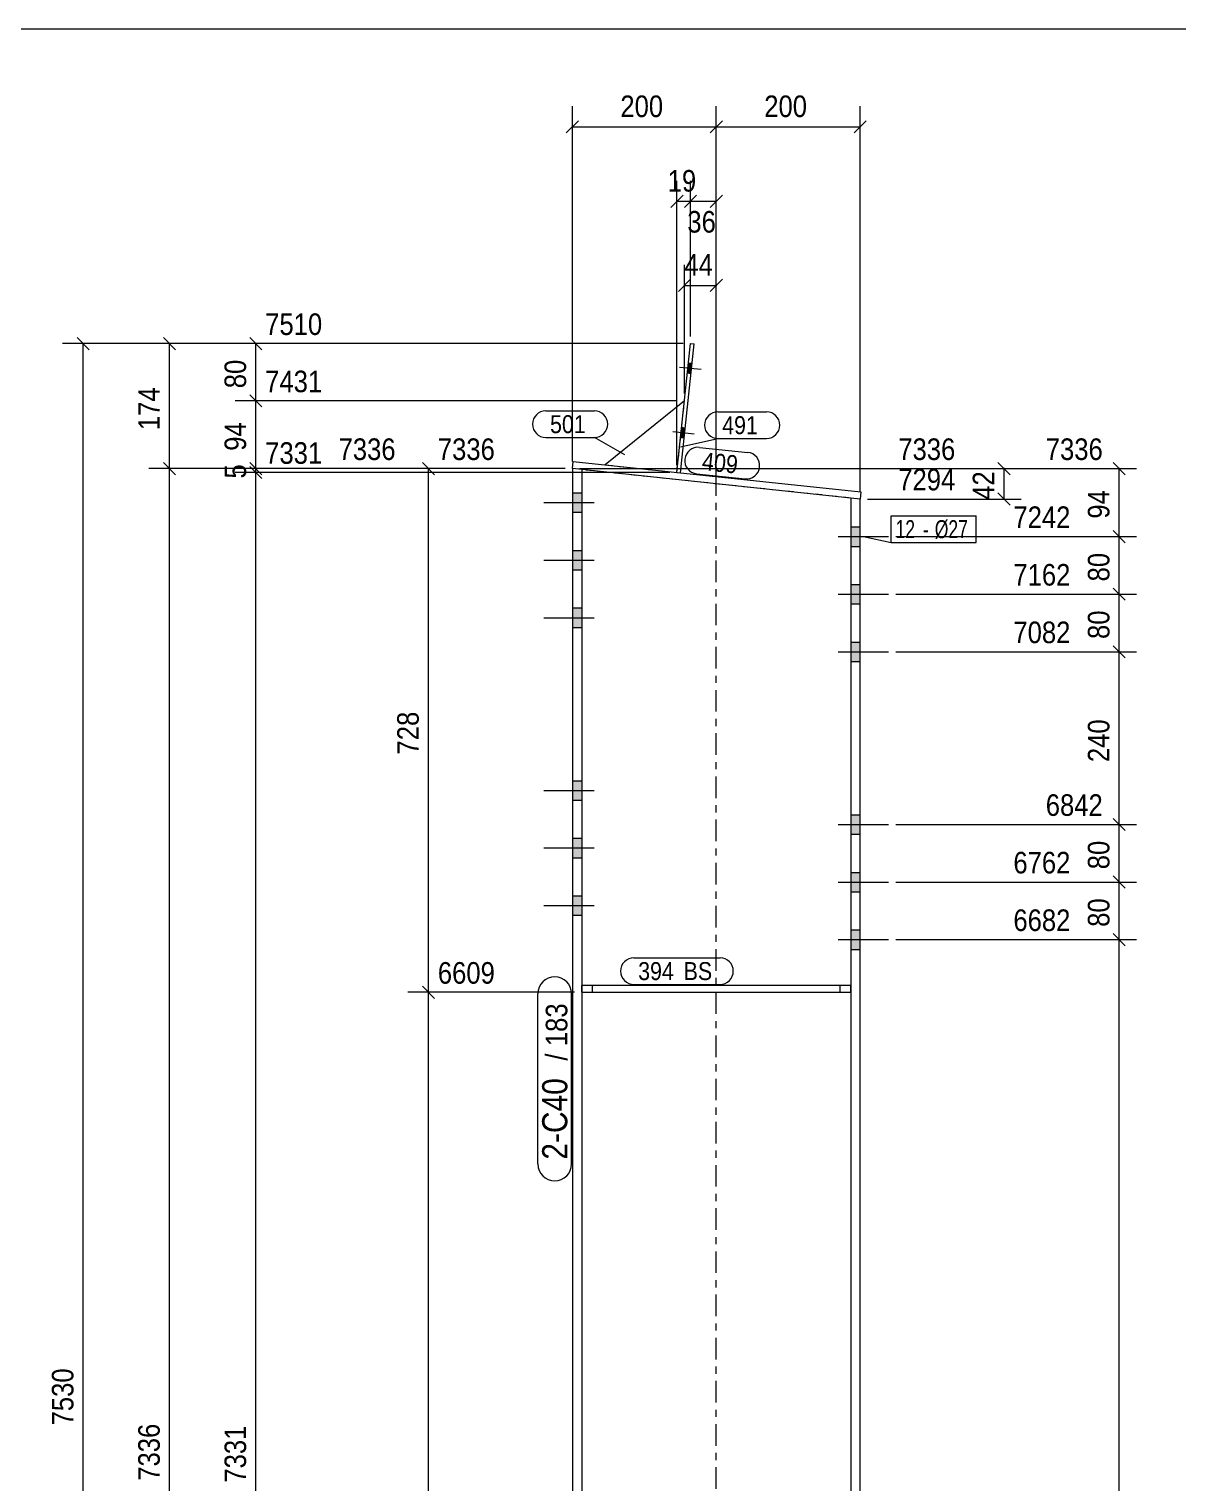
# Model space of a CAD drawing. Header units: millimetres. Extents: x 2 to 579, y 1 to 405.
# Drawn here: x 158.1 to 317.8, y 203 to 405 of the extents above; entities that cross this region are included whole.
import ezdxf

# ---------------------------------------------------------------- set-up
doc = ezdxf.new("R2010")
doc.units = ezdxf.units.MM
for name, pattern in [('XKITLINE00', [0]), ('XKITLINE01', [4, 1, -1, 1, -1]), ('XKITLINE03', [6, 3, -1, 1, -1])]:
    doc.linetypes.add(name, pattern=pattern)
for name, color, linetype, lineweight in [('Bolt', 3, 'Continuous', 0), ('BoltMark', 7, 'Continuous', 0), ('Dimensions', 7, 'Continuous', 0), ('DrawingSheet', 5, 'Continuous', 0), ('Part', 2, 'Continuous', 0), ('PartMark', 7, 'Continuous', 0)]:
    doc.layers.add(name, color=color, linetype=linetype, lineweight=lineweight)
doc.styles.add('ARIAL', font='ARIAL.TTF')
doc.styles.add('ARIAL_NARROW', font='ARIALN.TTF')

# ---------------------------------------------------------------- blocks, each defined once
blk = doc.blocks.new('*A1')
at = {"layer": 'Bolt'}
for points in [[(273.66, 333.12), (272.36, 333.12), (272.36, 335.82), (273.66, 335.82)], [(273.66, 333.12), (272.36, 333.12), (272.36, 335.82), (273.66, 335.82)], [(273.66, 325.12), (272.36, 325.12), (272.36, 327.82), (273.66, 327.82)], [(273.66, 325.12), (272.36, 325.12), (272.36, 327.82), (273.66, 327.82)], [(273.66, 317.12), (272.36, 317.12), (272.36, 319.82), (273.66, 319.82)], [(273.66, 317.12), (272.36, 317.12), (272.36, 319.82), (273.66, 319.82)], [(273.66, 293.12), (272.36, 293.12), (272.36, 295.82), (273.66, 295.82)], [(273.66, 293.12), (272.36, 293.12), (272.36, 295.82), (273.66, 295.82)], [(273.66, 285.12), (272.36, 285.12), (272.36, 287.82), (273.66, 287.82)], [(273.66, 285.12), (272.36, 285.12), (272.36, 287.82), (273.66, 287.82)], [(273.66, 277.12), (272.36, 277.12), (272.36, 279.82), (273.66, 279.82)], [(273.66, 277.12), (272.36, 277.12), (272.36, 279.82), (273.66, 279.82)]]:
    blk.add_hatch(color=3, dxfattribs=at).paths.add_polyline_path(points, flags=17)
at = {"layer": 'Bolt', "color": 3, "linetype": 'XKITLINE00', "lineweight": 0}
for p, q in [((272.36, 335.82), (273.66, 335.82)), ((272.36, 335.82), (273.66, 335.82)), ((270.61, 334.47), (277.61, 334.47)), ((270.61, 334.47), (277.61, 334.47)), ((272.36, 333.12), (273.66, 333.12)), ((272.36, 333.12), (273.66, 333.12)), ((272.36, 327.82), (273.66, 327.82)), ((272.36, 327.82), (273.66, 327.82)), ((270.61, 326.47), (277.61, 326.47)), ((270.61, 326.47), (277.61, 326.47)), ((272.36, 325.12), (273.66, 325.12)), ((272.36, 325.12), (273.66, 325.12)), ((272.36, 319.82), (273.66, 319.82)), ((272.36, 319.82), (273.66, 319.82)), ((270.61, 318.47), (277.61, 318.47)), ((270.61, 318.47), (277.61, 318.47)), ((272.36, 317.12), (273.66, 317.12)), ((272.36, 317.12), (273.66, 317.12)), ((272.36, 295.82), (273.66, 295.82)), ((272.36, 295.82), (273.66, 295.82)), ((270.61, 294.47), (277.61, 294.47)), ((270.61, 294.47), (277.61, 294.47)), ((272.36, 293.12), (273.66, 293.12)), ((272.36, 293.12), (273.66, 293.12)), ((272.36, 287.82), (273.66, 287.82)), ((272.36, 287.82), (273.66, 287.82)), ((270.61, 286.47), (277.61, 286.47)), ((270.61, 286.47), (277.61, 286.47)), ((272.36, 285.12), (273.66, 285.12)), ((272.36, 285.12), (273.66, 285.12)), ((272.36, 279.82), (273.66, 279.82)), ((272.36, 279.82), (273.66, 279.82)), ((270.61, 278.47), (277.61, 278.47)), ((270.61, 278.47), (277.61, 278.47)), ((272.36, 277.12), (273.66, 277.12)), ((272.36, 277.12), (273.66, 277.12))]:
    blk.add_line(p, q, dxfattribs=at)
blk = doc.blocks.new('*A2')
at = {"layer": 'Bolt'}
for points in [[(234.96, 337.81), (233.66, 337.81), (233.66, 340.51), (234.96, 340.51)], [(234.96, 337.81), (233.66, 337.81), (233.66, 340.51), (234.96, 340.51)], [(234.96, 329.81), (233.66, 329.81), (233.66, 332.51), (234.96, 332.51)], [(234.96, 329.81), (233.66, 329.81), (233.66, 332.51), (234.96, 332.51)], [(234.96, 321.81), (233.66, 321.81), (233.66, 324.51), (234.96, 324.51)], [(234.96, 321.81), (233.66, 321.81), (233.66, 324.51), (234.96, 324.51)], [(234.96, 297.81), (233.66, 297.81), (233.66, 300.51), (234.96, 300.51)], [(234.96, 297.81), (233.66, 297.81), (233.66, 300.51), (234.96, 300.51)], [(234.96, 289.81), (233.66, 289.81), (233.66, 292.51), (234.96, 292.51)], [(234.96, 289.81), (233.66, 289.81), (233.66, 292.51), (234.96, 292.51)], [(234.96, 281.81), (233.66, 281.81), (233.66, 284.51), (234.96, 284.51)], [(234.96, 281.81), (233.66, 281.81), (233.66, 284.51), (234.96, 284.51)]]:
    blk.add_hatch(color=3, dxfattribs=at).paths.add_polyline_path(points, flags=17)
at = {"layer": 'Bolt', "color": 3, "linetype": 'XKITLINE00', "lineweight": 0}
for p, q in [((234.96, 340.51), (233.66, 340.51)), ((234.96, 340.51), (233.66, 340.51)), ((236.71, 339.16), (229.71, 339.16)), ((236.71, 339.16), (229.71, 339.16)), ((234.96, 337.81), (233.66, 337.81)), ((234.96, 337.81), (233.66, 337.81)), ((234.96, 332.51), (233.66, 332.51)), ((234.96, 332.51), (233.66, 332.51)), ((236.71, 331.16), (229.71, 331.16)), ((236.71, 331.16), (229.71, 331.16)), ((234.96, 329.81), (233.66, 329.81)), ((234.96, 329.81), (233.66, 329.81)), ((234.96, 324.51), (233.66, 324.51)), ((234.96, 324.51), (233.66, 324.51)), ((236.71, 323.16), (229.71, 323.16)), ((236.71, 323.16), (229.71, 323.16)), ((234.96, 321.81), (233.66, 321.81)), ((234.96, 321.81), (233.66, 321.81)), ((236.71, 299.16), (229.71, 299.16)), ((236.71, 299.16), (229.71, 299.16)), ((234.96, 300.51), (233.66, 300.51)), ((234.96, 300.51), (233.66, 300.51)), ((234.96, 297.81), (233.66, 297.81)), ((234.96, 297.81), (233.66, 297.81)), ((236.71, 291.16), (229.71, 291.16)), ((236.71, 291.16), (229.71, 291.16)), ((234.96, 292.51), (233.66, 292.51)), ((234.96, 292.51), (233.66, 292.51)), ((234.96, 289.81), (233.66, 289.81)), ((234.96, 289.81), (233.66, 289.81)), ((236.71, 283.16), (229.71, 283.16)), ((236.71, 283.16), (229.71, 283.16)), ((234.96, 284.51), (233.66, 284.51)), ((234.96, 284.51), (233.66, 284.51)), ((234.96, 281.81), (233.66, 281.81)), ((234.96, 281.81), (233.66, 281.81))]:
    blk.add_line(p, q, dxfattribs=at)
blk = doc.blocks.new('*A4')
at = {"layer": 'Bolt'}
for points in [[(249.79, 358.61), (250.29, 358.56), (250.14, 357.16), (249.65, 357.22)], [(249.79, 358.61), (250.29, 358.56), (250.14, 357.16), (249.65, 357.22)], [(248.85, 349.66), (249.35, 349.61), (249.2, 348.21), (248.7, 348.27)], [(248.85, 349.66), (249.35, 349.61), (249.2, 348.21), (248.7, 348.27)]]:
    blk.add_hatch(color=3, dxfattribs=at).paths.add_polyline_path(points, flags=17)
at = {"layer": 'Bolt', "color": 3, "linetype": 'XKITLINE00', "lineweight": 0}
for p, q in [((248.56, 358.04), (251.55, 357.72)), ((248.56, 358.04), (251.55, 357.72)), ((249.79, 358.61), (250.29, 358.56)), ((249.79, 358.61), (250.29, 358.56)), ((249.65, 357.22), (250.14, 357.16)), ((249.65, 357.22), (250.14, 357.16)), ((248.85, 349.66), (249.35, 349.61)), ((248.85, 349.66), (249.35, 349.61)), ((247.62, 349.08), (250.6, 348.77)), ((247.62, 349.08), (250.6, 348.77)), ((248.7, 348.27), (249.2, 348.21)), ((248.7, 348.27), (249.2, 348.21))]:
    blk.add_line(p, q, dxfattribs=at)
blk = doc.blocks.new('*A5')
at = {"layer": 'Part', "color": 7, "linetype": 'XKITLINE03', "lineweight": 0}
blk.add_line((253.66, 172.15), (253.66, 351.81), dxfattribs=at)
at = {"layer": 'Part', "color": 2, "linetype": 'XKITLINE00', "lineweight": 0}
for p, q in [((234.96, 343.78), (233.66, 343.92)), ((233.66, 343.92), (233.66, 172.15)), ((234.96, 343.78), (234.96, 172.15)), ((272.36, 339.84), (272.36, 172.15)), ((273.66, 339.7), (272.36, 339.84)), ((273.66, 172.15), (273.66, 339.7))]:
    blk.add_line(p, q, dxfattribs=at)
at = {"layer": 'Part', "color": 7, "linetype": 'XKITLINE01', "lineweight": 0}
blk.add_line((272.36, 339.84), (234.96, 343.78), dxfattribs=at)
blk = doc.blocks.new('*A7')
at = {"layer": 'Part', "color": 2, "linetype": 'XKITLINE00', "lineweight": 0}
for p, q in [((233.66, 343.92), (233.77, 344.91)), ((273.66, 339.7), (233.66, 343.92)), ((233.77, 344.91), (273.77, 340.7)), ((273.77, 340.7), (273.66, 339.7))]:
    blk.add_line(p, q, dxfattribs=at)
blk = doc.blocks.new('*A8')
at = {"layer": 'Part', "color": 7, "linetype": 'XKITLINE01', "lineweight": 0}
for p, q in [((234.96, 272.15), (272.36, 272.15)), ((234.96, 271.15), (234.96, 272.15)), ((234.96, 271.15), (272.36, 271.15)), ((236.46, 271.15), (236.46, 272.15)), ((270.86, 271.15), (270.86, 272.15)), ((272.36, 271.15), (272.36, 272.15))]:
    blk.add_line(p, q, dxfattribs=at)
blk = doc.blocks.new('*A9')
at = {"layer": 'Part', "color": 2, "linetype": 'XKITLINE00', "lineweight": 0}
for p, q in [((234.96, 272.15), (272.36, 272.15)), ((234.96, 271.15), (272.36, 271.15))]:
    blk.add_line(p, q, dxfattribs=at)
at = {"layer": 'Part', "color": 7, "linetype": 'XKITLINE01', "lineweight": 0}
for p, q in [((234.96, 271.15), (234.96, 272.15)), ((236.46, 271.15), (236.46, 272.15)), ((270.86, 271.15), (270.86, 272.15)), ((272.36, 272.15), (272.36, 271.15))]:
    blk.add_line(p, q, dxfattribs=at)
blk = doc.blocks.new('*A10')
at = {"layer": 'Part', "color": 2, "linetype": 'XKITLINE00', "lineweight": 0}
for p, q in [((248.19, 343.39), (250.08, 361.29)), ((248.68, 343.34), (250.57, 361.24)), ((250.08, 361.29), (250.57, 361.24))]:
    blk.add_line(p, q, dxfattribs=at)
at = {"layer": 'Part', "color": 7, "linetype": 'XKITLINE01', "lineweight": 0}
blk.add_line((248.19, 343.39), (248.68, 343.34), dxfattribs=at)
blk = doc.blocks.new('*A11')
at = {"layer": 'Part', "color": 2, "linetype": 'XKITLINE00', "lineweight": 0}
blk.add_line((249.24, 353.34), (238.24, 344.44), dxfattribs=at)
at = {"layer": 'Part', "color": 7, "linetype": 'XKITLINE01', "lineweight": 0}
for p, q in [((248.19, 343.39), (249.24, 353.34)), ((238.24, 344.44), (248.19, 343.39))]:
    blk.add_line(p, q, dxfattribs=at)
blk = doc.blocks.new('*A23')
at = {"layer": 'DrawingSheet', "color": 5, "linetype": 'XKITLINE00', "lineweight": 0}
blk.add_line((579, 405), (5, 405), dxfattribs=at)
blk = doc.blocks.new('*A31')
at = {"layer": 'Dimensions', "color": 7, "linetype": 'XKITLINE00', "lineweight": 0}
for p, q in [((164.82, 362.14), (166.51, 360.45)), ((249.08, 361.29), (162.81, 361.29)), ((165.66, 69.55), (165.66, 361.29))]:
    blk.add_line(p, q, dxfattribs=at)
at = {"layer": 'Dimensions', "color": 3}
blk.add_point((165.66, 361.29), dxfattribs=at)
at = {"layer": 'Dimensions', "color": 3, "style": 'ARIAL', "width": 0.85}
blk.add_text('7530', height=3, rotation=90.0002, dxfattribs=at).set_placement((164.31, 210.97))
blk = doc.blocks.new('*A33')
at = {"layer": 'Dimensions', "color": 7, "linetype": 'XKITLINE00', "lineweight": 0}
for p, q in [((232.66, 343.92), (174.81, 343.92)), ((176.82, 344.77), (178.51, 343.07)), ((177.66, 71.55), (177.66, 343.92))]:
    blk.add_line(p, q, dxfattribs=at)
at = {"layer": 'Dimensions', "color": 3}
blk.add_point((177.66, 343.92), dxfattribs=at)
at = {"layer": 'Dimensions', "color": 3, "style": 'ARIAL', "width": 0.85}
blk.add_text('7336', height=3, rotation=90.0002, dxfattribs=at).set_placement((176.31, 203.28))
blk = doc.blocks.new('*A34')
at = {"layer": 'Dimensions', "color": 7, "linetype": 'XKITLINE00', "lineweight": 0}
for p, q in [((176.82, 362.14), (178.51, 360.45)), ((249.08, 361.29), (174.81, 361.29)), ((177.66, 343.92), (177.66, 361.29)), ((232.66, 343.92), (174.81, 343.92)), ((176.82, 344.77), (178.51, 343.07))]:
    blk.add_line(p, q, dxfattribs=at)
at = {"layer": 'Dimensions', "color": 3}
for p in [(177.66, 361.29), (177.66, 343.92)]:
    blk.add_point(p, dxfattribs=at)
at = {"layer": 'Dimensions', "color": 3, "style": 'ARIAL', "width": 0.85}
blk.add_text('174', height=3, rotation=90.0002, dxfattribs=at).set_placement((176.31, 349.27))
blk = doc.blocks.new('*A35')
at = {"layer": 'Dimensions', "color": 7, "linetype": 'XKITLINE00', "lineweight": 0}
for p, q in [((188.82, 344.24), (190.51, 342.55)), ((247.19, 343.39), (186.81, 343.39)), ((189.66, 71.55), (189.66, 343.39))]:
    blk.add_line(p, q, dxfattribs=at)
at = {"layer": 'Dimensions', "color": 3}
blk.add_point((189.66, 343.39), dxfattribs=at)
at = {"layer": 'Dimensions', "color": 3, "style": 'ARIAL', "width": 0.85}
blk.add_text('7331', height=3, dxfattribs=at).set_placement((190.96, 344.59))
blk.add_text('7331', height=3, rotation=90.0002, dxfattribs=at).set_placement((188.31, 203.02))
blk = doc.blocks.new('*A36')
at = {"layer": 'Dimensions', "color": 7, "linetype": 'XKITLINE00', "lineweight": 0}
for p, q in [((232.66, 343.92), (186.81, 343.92)), ((188.82, 344.77), (190.51, 343.07)), ((188.82, 344.24), (190.51, 342.55)), ((189.66, 343.39), (189.66, 343.92)), ((247.19, 343.39), (186.81, 343.39))]:
    blk.add_line(p, q, dxfattribs=at)
at = {"layer": 'Dimensions', "color": 3}
for p in [(189.66, 343.92), (189.66, 343.39)]:
    blk.add_point(p, dxfattribs=at)
at = {"layer": 'Dimensions', "color": 3, "style": 'ARIAL', "width": 0.85}
blk.add_text('7336', height=3, dxfattribs=at).set_placement((201.16, 345.12))
blk.add_text('5', height=3, rotation=90.0002, dxfattribs=at).set_placement((188.31, 342.54))
blk = doc.blocks.new('*A37')
at = {"layer": 'Dimensions', "color": 7, "linetype": 'XKITLINE00', "lineweight": 0}
for p, q in [((188.82, 354.19), (190.51, 352.49)), ((248.24, 353.34), (186.81, 353.34)), ((189.66, 343.92), (189.66, 353.34)), ((232.66, 343.92), (186.81, 343.92)), ((188.82, 344.77), (190.51, 343.07))]:
    blk.add_line(p, q, dxfattribs=at)
at = {"layer": 'Dimensions', "color": 3}
for p in [(189.66, 353.34), (189.66, 343.92)]:
    blk.add_point(p, dxfattribs=at)
at = {"layer": 'Dimensions', "color": 3, "style": 'ARIAL', "width": 0.85}
blk.add_text('7431', height=3, dxfattribs=at).set_placement((190.96, 354.54))
blk.add_text('94', height=3, rotation=90.0002, dxfattribs=at).set_placement((188.31, 346.4))
blk = doc.blocks.new('*A38')
at = {"layer": 'Dimensions', "color": 7, "linetype": 'XKITLINE00', "lineweight": 0}
for p, q in [((188.82, 362.14), (190.51, 360.45)), ((249.08, 361.29), (186.81, 361.29)), ((189.66, 353.34), (189.66, 361.29)), ((188.82, 354.19), (190.51, 352.49)), ((248.24, 353.34), (186.81, 353.34))]:
    blk.add_line(p, q, dxfattribs=at)
at = {"layer": 'Dimensions', "color": 3}
for p in [(189.66, 361.29), (189.66, 353.34)]:
    blk.add_point(p, dxfattribs=at)
at = {"layer": 'Dimensions', "color": 3, "style": 'ARIAL', "width": 0.85}
blk.add_text('7510', height=3, dxfattribs=at).set_placement((190.96, 362.49))
blk.add_text('80', height=3, rotation=90.0002, dxfattribs=at).set_placement((188.31, 355.09))
blk = doc.blocks.new('*A39')
at = {"layer": 'Dimensions', "color": 7, "linetype": 'XKITLINE00', "lineweight": 0}
for p, q in [((233.96, 271.15), (210.81, 271.15)), ((212.82, 272), (214.51, 270.3)), ((213.66, 71.55), (213.66, 271.15))]:
    blk.add_line(p, q, dxfattribs=at)
at = {"layer": 'Dimensions', "color": 3}
blk.add_point((213.66, 271.15), dxfattribs=at)
at = {"layer": 'Dimensions', "color": 3, "style": 'ARIAL', "width": 0.85}
blk.add_text('6609', height=3, dxfattribs=at).set_placement((214.96, 272.35))
blk = doc.blocks.new('*A40')
at = {"layer": 'Dimensions', "color": 7, "linetype": 'XKITLINE00', "lineweight": 0}
for p, q in [((232.66, 343.92), (210.81, 343.92)), ((212.82, 344.77), (214.51, 343.07)), ((213.66, 271.15), (213.66, 343.92)), ((233.96, 271.15), (210.81, 271.15)), ((212.82, 272), (214.51, 270.3))]:
    blk.add_line(p, q, dxfattribs=at)
at = {"layer": 'Dimensions', "color": 3}
for p in [(213.66, 343.92), (213.66, 271.15)]:
    blk.add_point(p, dxfattribs=at)
at = {"layer": 'Dimensions', "color": 3, "style": 'ARIAL', "width": 0.85}
blk.add_text('7336', height=3, dxfattribs=at).set_placement((214.96, 345.12))
blk.add_text('728', height=3, rotation=90.0002, dxfattribs=at).set_placement((212.31, 304.2))
blk = doc.blocks.new('*A41')
at = {"layer": 'Dimensions', "color": 7, "linetype": 'XKITLINE00', "lineweight": 0}
for p, q in [((308.82, 279.32), (310.51, 277.63)), ((278.61, 278.47), (312.06, 278.47)), ((309.66, 71.55), (309.66, 278.47))]:
    blk.add_line(p, q, dxfattribs=at)
at = {"layer": 'Dimensions', "color": 3}
blk.add_point((309.66, 278.47), dxfattribs=at)
at = {"layer": 'Dimensions', "color": 3, "style": 'ARIAL', "width": 0.85}
blk.add_text('6682', height=3, dxfattribs=at).set_placement((294.96, 279.67))
blk = doc.blocks.new('*A42')
at = {"layer": 'Dimensions', "color": 7, "linetype": 'XKITLINE00', "lineweight": 0}
for p, q in [((308.82, 287.32), (310.51, 285.63)), ((278.61, 286.47), (312.06, 286.47)), ((309.66, 278.47), (309.66, 286.47)), ((308.82, 279.32), (310.51, 277.63)), ((278.61, 278.47), (312.06, 278.47))]:
    blk.add_line(p, q, dxfattribs=at)
at = {"layer": 'Dimensions', "color": 3}
for p in [(309.66, 286.47), (309.66, 278.47)]:
    blk.add_point(p, dxfattribs=at)
at = {"layer": 'Dimensions', "color": 3, "style": 'ARIAL', "width": 0.85}
blk.add_text('6762', height=3, dxfattribs=at).set_placement((294.96, 287.67))
blk.add_text('80', height=3, rotation=90.0002, dxfattribs=at).set_placement((308.31, 280.25))
blk = doc.blocks.new('*A43')
at = {"layer": 'Dimensions', "color": 7, "linetype": 'XKITLINE00', "lineweight": 0}
for p, q in [((308.82, 295.32), (310.51, 293.63)), ((278.61, 294.47), (312.06, 294.47)), ((309.66, 286.47), (309.66, 294.47)), ((308.82, 287.32), (310.51, 285.63)), ((278.61, 286.47), (312.06, 286.47))]:
    blk.add_line(p, q, dxfattribs=at)
at = {"layer": 'Dimensions', "color": 3}
for p in [(309.66, 294.47), (309.66, 286.47)]:
    blk.add_point(p, dxfattribs=at)
at = {"layer": 'Dimensions', "color": 3, "style": 'ARIAL', "width": 0.85}
blk.add_text('6842', height=3, dxfattribs=at).set_placement((299.46, 295.67))
blk.add_text('80', height=3, rotation=90.0002, dxfattribs=at).set_placement((308.31, 288.25))
blk = doc.blocks.new('*A44')
at = {"layer": 'Dimensions', "color": 7, "linetype": 'XKITLINE00', "lineweight": 0}
for p, q in [((308.82, 319.32), (310.51, 317.63)), ((278.61, 318.47), (312.06, 318.47)), ((309.66, 294.47), (309.66, 318.47)), ((308.82, 295.32), (310.51, 293.63)), ((278.61, 294.47), (312.06, 294.47))]:
    blk.add_line(p, q, dxfattribs=at)
at = {"layer": 'Dimensions', "color": 3}
for p in [(309.66, 318.47), (309.66, 294.47)]:
    blk.add_point(p, dxfattribs=at)
at = {"layer": 'Dimensions', "color": 3, "style": 'ARIAL', "width": 0.85}
blk.add_text('7082', height=3, dxfattribs=at).set_placement((294.96, 319.67))
blk.add_text('240', height=3, rotation=90.0002, dxfattribs=at).set_placement((308.31, 303.14))
blk = doc.blocks.new('*A45')
at = {"layer": 'Dimensions', "color": 7, "linetype": 'XKITLINE00', "lineweight": 0}
for p, q in [((308.82, 327.32), (310.51, 325.63)), ((278.61, 326.47), (312.06, 326.47)), ((309.66, 318.47), (309.66, 326.47)), ((308.82, 319.32), (310.51, 317.63)), ((278.61, 318.47), (312.06, 318.47))]:
    blk.add_line(p, q, dxfattribs=at)
at = {"layer": 'Dimensions', "color": 3}
for p in [(309.66, 326.47), (309.66, 318.47)]:
    blk.add_point(p, dxfattribs=at)
at = {"layer": 'Dimensions', "color": 3, "style": 'ARIAL', "width": 0.85}
blk.add_text('7162', height=3, dxfattribs=at).set_placement((294.96, 327.67))
blk.add_text('80', height=3, rotation=90.0002, dxfattribs=at).set_placement((308.31, 320.25))
blk = doc.blocks.new('*A46')
at = {"layer": 'Dimensions', "color": 7, "linetype": 'XKITLINE00', "lineweight": 0}
for p, q in [((278.61, 334.47), (312.06, 334.47)), ((308.82, 335.32), (310.51, 333.63)), ((309.66, 326.47), (309.66, 334.47)), ((308.82, 327.32), (310.51, 325.63)), ((278.61, 326.47), (312.06, 326.47))]:
    blk.add_line(p, q, dxfattribs=at)
at = {"layer": 'Dimensions', "color": 3}
for p in [(309.66, 334.47), (309.66, 326.47)]:
    blk.add_point(p, dxfattribs=at)
at = {"layer": 'Dimensions', "color": 3, "style": 'ARIAL', "width": 0.85}
blk.add_text('7242', height=3, dxfattribs=at).set_placement((294.96, 335.67))
blk.add_text('80', height=3, rotation=90.0002, dxfattribs=at).set_placement((308.31, 328.25))
blk = doc.blocks.new('*A47')
at = {"layer": 'Dimensions', "color": 7, "linetype": 'XKITLINE00', "lineweight": 0}
for p, q in [((234.66, 343.92), (312.06, 343.92)), ((308.82, 344.77), (310.51, 343.07)), ((309.66, 334.47), (309.66, 343.92)), ((278.61, 334.47), (312.06, 334.47)), ((308.82, 335.32), (310.51, 333.63))]:
    blk.add_line(p, q, dxfattribs=at)
at = {"layer": 'Dimensions', "color": 3}
for p in [(309.66, 343.92), (309.66, 334.47)]:
    blk.add_point(p, dxfattribs=at)
at = {"layer": 'Dimensions', "color": 3, "style": 'ARIAL', "width": 0.85}
blk.add_text('7336', height=3, dxfattribs=at).set_placement((299.46, 345.12))
blk.add_text('94', height=3, rotation=90.0002, dxfattribs=at).set_placement((308.31, 336.97))
blk = doc.blocks.new('*A50')
at = {"layer": 'Dimensions', "color": 7, "linetype": 'XKITLINE00', "lineweight": 0}
for p, q in [((248.19, 344.39), (248.19, 383.92)), ((250.08, 362.29), (250.08, 383.92)), ((249.04, 381.92), (247.34, 380.22)), ((250.92, 381.92), (249.23, 380.22)), ((248.19, 381.07), (250.08, 381.07))]:
    blk.add_line(p, q, dxfattribs=at)
at = {"layer": 'Dimensions', "color": 3}
for p in [(248.19, 381.07), (250.08, 381.07)]:
    blk.add_point(p, dxfattribs=at)
at = {"layer": 'Dimensions', "color": 3, "style": 'ARIAL', "width": 0.85}
blk.add_text('19', height=3, dxfattribs=at).set_placement((246.91, 382.42))
blk = doc.blocks.new('*A51')
at = {"layer": 'Dimensions', "color": 7, "linetype": 'XKITLINE00', "lineweight": 0}
for p, q in [((250.92, 381.92), (249.23, 380.22)), ((250.08, 362.29), (250.08, 383.47)), ((254.51, 381.92), (252.82, 380.22)), ((253.66, 342.81), (253.66, 383.47)), ((250.08, 381.07), (253.66, 381.07))]:
    blk.add_line(p, q, dxfattribs=at)
at = {"layer": 'Dimensions', "color": 3}
for p in [(250.08, 381.07), (253.66, 381.07)]:
    blk.add_point(p, dxfattribs=at)
at = {"layer": 'Dimensions', "color": 3, "style": 'ARIAL', "width": 0.85}
blk.add_text('36', height=3, dxfattribs=at).set_placement((249.64, 376.72))
blk = doc.blocks.new('*A52')
at = {"layer": 'Dimensions', "color": 7, "linetype": 'XKITLINE00', "lineweight": 0}
for p, q in [((249.24, 354.34), (249.24, 372.24)), ((253.66, 342.81), (253.66, 372.24)), ((250.08, 370.24), (248.39, 368.54)), ((254.51, 370.24), (252.82, 368.54)), ((249.24, 369.39), (253.66, 369.39))]:
    blk.add_line(p, q, dxfattribs=at)
at = {"layer": 'Dimensions', "color": 3}
for p in [(249.24, 369.39), (253.66, 369.39)]:
    blk.add_point(p, dxfattribs=at)
at = {"layer": 'Dimensions', "color": 3, "style": 'ARIAL', "width": 0.85}
blk.add_text('44', height=3, dxfattribs=at).set_placement((249.23, 370.74))
blk = doc.blocks.new('*A53')
at = {"layer": 'Dimensions', "color": 7, "linetype": 'XKITLINE00', "lineweight": 0}
for p, q in [((234.66, 343.92), (296.06, 343.92)), ((292.82, 344.77), (294.51, 343.07)), ((293.66, 339.7), (293.66, 343.92)), ((274.66, 339.7), (296.06, 339.7)), ((292.82, 340.55), (294.51, 338.85))]:
    blk.add_line(p, q, dxfattribs=at)
at = {"layer": 'Dimensions', "color": 3}
for p in [(293.66, 343.92), (293.66, 339.7)]:
    blk.add_point(p, dxfattribs=at)
at = {"layer": 'Dimensions', "color": 3, "style": 'ARIAL', "width": 0.85}
for s, p in [('7336', (278.96, 345.12)), ('7294', (278.96, 340.9))]:
    blk.add_text(s, height=3, dxfattribs=at).set_placement(p)
blk.add_text('42', height=3, rotation=90.0002, dxfattribs=at).set_placement((292.31, 339.59))
blk = doc.blocks.new('*A54')
at = {"layer": 'Dimensions', "color": 7, "linetype": 'XKITLINE00', "lineweight": 0}
for p, q in [((233.66, 344.92), (233.66, 394.27)), ((253.66, 342.81), (253.66, 394.27)), ((234.51, 392.27), (232.82, 390.57)), ((254.51, 392.27), (252.82, 390.57)), ((233.66, 391.42), (253.66, 391.42))]:
    blk.add_line(p, q, dxfattribs=at)
at = {"layer": 'Dimensions', "color": 3}
for p in [(233.66, 391.42), (253.66, 391.42)]:
    blk.add_point(p, dxfattribs=at)
at = {"layer": 'Dimensions', "color": 3, "style": 'ARIAL', "width": 0.85}
blk.add_text('200', height=3, dxfattribs=at).set_placement((240.33, 392.77))
blk = doc.blocks.new('*A55')
at = {"layer": 'Dimensions', "color": 7, "linetype": 'XKITLINE00', "lineweight": 0}
for p, q in [((253.66, 342.81), (253.66, 394.27)), ((273.66, 340.7), (273.66, 394.27)), ((254.51, 392.27), (252.82, 390.57)), ((274.51, 392.27), (272.82, 390.57)), ((253.66, 391.42), (273.66, 391.42))]:
    blk.add_line(p, q, dxfattribs=at)
at = {"layer": 'Dimensions', "color": 3}
for p in [(253.66, 391.42), (273.66, 391.42)]:
    blk.add_point(p, dxfattribs=at)
at = {"layer": 'Dimensions', "color": 3, "style": 'ARIAL', "width": 0.85}
blk.add_text('200', height=3, dxfattribs=at).set_placement((260.33, 392.77))
blk = doc.blocks.new('*A56')
at = {"layer": 'BoltMark', "color": 7, "linetype": 'XKITLINE00', "lineweight": 0}
for p, q in [((277.98, 337.36), (289.79, 337.36)), ((277.98, 333.66), (277.98, 337.36)), ((289.79, 333.66), (289.79, 337.36)), ((274.11, 334.47), (277.98, 333.66)), ((277.98, 333.66), (289.79, 333.66))]:
    blk.add_line(p, q, dxfattribs=at)
at = {"layer": 'BoltMark', "color": 3, "style": 'ARIAL_NARROW', "width": 0.85}
for s, p in [('12', (278.58, 334.26)), ('-', (282.37, 334.26)), ('Ø27', (284.03, 334.26))]:
    blk.add_text(s, height=2.5, dxfattribs=at).set_placement(p)
blk = doc.blocks.new('*A57')
at = {"layer": 'PartMark', "color": 7, "linetype": 'XKITLINE00', "lineweight": 0}
for p, q in [((229.96, 351.95), (236.72, 351.95)), ((229.96, 348.25), (236.72, 348.25)), ((240.96, 345.86), (236.72, 348.25))]:
    blk.add_line(p, q, dxfattribs=at)
for centre, start, end in [((229.96, 350.1), 90, 270), ((236.72, 350.1), 270, 90)]:
    blk.add_arc(centre, 1.85, start, end, dxfattribs=at)
at = {"layer": 'PartMark', "color": 3, "style": 'ARIAL', "width": 0.85}
blk.add_text('501', height=2.5, dxfattribs=at).set_placement((230.56, 348.85))
blk = doc.blocks.new('*A58')
at = {"layer": 'PartMark', "color": 7, "linetype": 'XKITLINE00', "lineweight": 0}
for p, q in [((253.89, 351.81), (260.65, 351.81)), ((248.69, 346.96), (253.89, 348.11)), ((253.89, 348.11), (260.65, 348.11))]:
    blk.add_line(p, q, dxfattribs=at)
for centre, start, end in [((253.89, 349.96), 90, 270), ((260.65, 349.96), 270, 90)]:
    blk.add_arc(centre, 1.85, start, end, dxfattribs=at)
at = {"layer": 'PartMark', "color": 3, "style": 'ARIAL', "width": 0.85}
blk.add_text('491', height=2.5, dxfattribs=at).set_placement((254.49, 348.71))
blk = doc.blocks.new('*A59')
at = {"layer": 'PartMark', "color": 7, "linetype": 'XKITLINE00', "lineweight": 0}
for p, q in [((251.32, 346.88), (258.05, 346.18)), ((250.93, 343.2), (257.66, 342.5))]:
    blk.add_line(p, q, dxfattribs=at)
for centre, start, end in [((251.13, 345.04), 83.9789, 263.9789), ((257.85, 344.34), 263.9789, 83.9789)]:
    blk.add_arc(centre, 1.85, start, end, dxfattribs=at)
at = {"layer": 'PartMark', "color": 3, "style": 'ARIAL', "width": 0.85}
blk.add_text('409', height=2.5, rotation=-6.0218, dxfattribs=at).set_placement((251.59, 343.74))
blk = doc.blocks.new('*A61')
at = {"layer": 'PartMark', "color": 7, "linetype": 'XKITLINE00', "lineweight": 0}
for p, q in [((228.86, 247.3), (228.86, 270.95)), ((233.56, 247.3), (233.56, 270.95))]:
    blk.add_line(p, q, dxfattribs=at)
for centre, start, end in [((231.21, 270.95), 0, 180), ((231.21, 247.3), 180, 0)]:
    blk.add_arc(centre, 2.35, start, end, dxfattribs=at)
at = {"layer": 'PartMark', "color": 3, "style": 'ARIAL', "width": 0.85}
for s, p in [('183', (232.96, 263.67)), ('/', (232.96, 261.66))]:
    blk.add_text(s, height=3, rotation=90.0002, dxfattribs=at).set_placement(p)
at = {"layer": 'PartMark', "color": 1, "style": 'ARIAL', "width": 0.85}
blk.add_text('2-C40', height=3.5, rotation=90.0002, dxfattribs=at).set_placement((232.96, 247.9))
blk = doc.blocks.new('*A62')
at = {"layer": 'PartMark', "color": 7, "linetype": 'XKITLINE00', "lineweight": 0}
for p, q in [((242.21, 275.95), (254.18, 275.95)), ((242.21, 272.25), (254.18, 272.25))]:
    blk.add_line(p, q, dxfattribs=at)
for centre, start, end in [((242.21, 274.1), 90, 270), ((254.18, 274.1), 270, 90)]:
    blk.add_arc(centre, 1.85, start, end, dxfattribs=at)
at = {"layer": 'PartMark', "color": 3, "style": 'ARIAL', "width": 0.85}
for s, p in [('394', (242.81, 272.85)), ('BS', (249.13, 272.85))]:
    blk.add_text(s, height=2.5, dxfattribs=at).set_placement(p)

msp = doc.modelspace()

# ---------------------------------------------------------------- block references
at = {"lineweight": 0}
for name in ['*A23', '*A54', '*A55', '*A50', '*A51', '*A52', '*A38', '*A31', '*A34', '*A10', '*A37', '*A4', '*A57', '*A11', '*A58', '*A35', '*A36', '*A40', '*A47', '*A53', '*A59', '*A33', '*A7', '*A2', '*A46', '*A1', '*A56', '*A45', '*A44', '*A43', '*A42', '*A41', '*A39', '*A62', '*A61', '*A8', '*A9']:
    msp.add_blockref(name, (0, 0), dxfattribs=at)
at = {"layer": 'Part', "lineweight": 0}
msp.add_blockref('*A5', (0, 0), dxfattribs=at)

doc.saveas('drawing.dxf')
